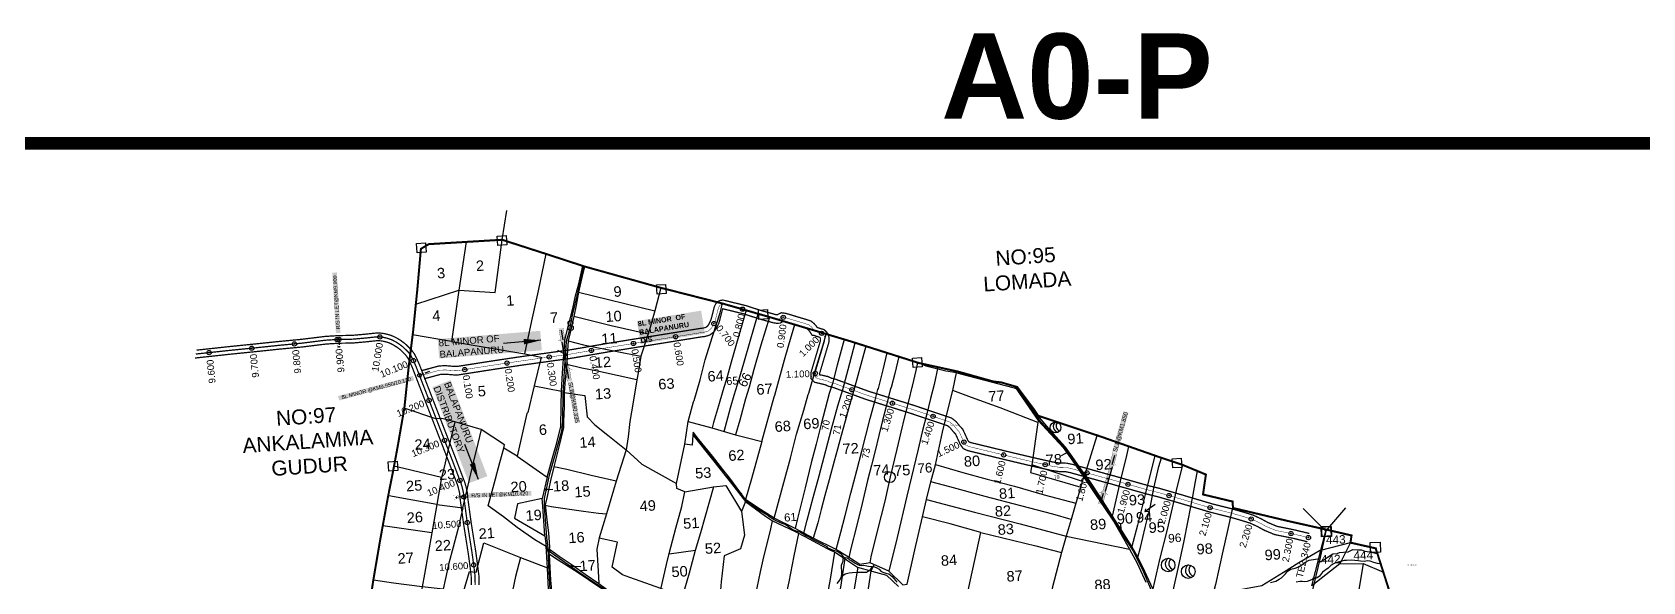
# Model space of a CAD drawing. Header units: inches. Extents: x 194782 to 246112, y 1600383 to 1614216.
# Drawn here: x 197102 to 200877, y 1612679 to 1613968 of the extents above; entities that cross this region are included whole.
import ezdxf
from ezdxf.enums import TextEntityAlignment as Align

# ---------------------------------------------------------------- set-up
doc = ezdxf.new("R2010")
doc.units = ezdxf.units.IN
doc.header["$LTSCALE"] = 15
doc.header["$MEASUREMENT"] = 0
doc.header["$PDMODE"] = 32
doc.header["$PDSIZE"] = 10
doc.linetypes.add('ACAD_ISO02W100', pattern=[15, 12, -3])
doc.linetypes.add('HIDDEN2', pattern=[0.1875, 0.125, -0.0625])
for name, color, linetype in [('BOUNDRY STONES', 240, 'Continuous'), ('CANAL1', 7, 'Continuous'), ('CS', 134, 'Continuous'), ('CSMark', 72, 'Continuous'), ('DIMENSION', 7, 'Continuous'), ('PAPER SIZE', 5, 'Continuous'), ('PLOTS', 7, 'Continuous'), ('PLOTS NO', 7, 'Continuous'), ('REMARK', 6, 'Continuous'), ('ROADS', 1, 'Continuous'), ('STREAMS', 4, 'Continuous'), ('STRUCTURE', 5, 'Continuous'), ('TEXT', 1, 'Continuous'), ('text2', 7, 'Continuous'), ('VILLAGE BOUNDAY', 5, 'Continuous'), ('VILLAGE BOUNDRY', 5, 'Continuous'), ('wells', 7, 'Continuous')]:
    doc.layers.add(name, color=color, linetype=linetype)
doc.styles.add('FONT2', font='Times New Roman')
doc.styles.get("Standard").update_dxf_attribs({"font": 'arial.ttf'})
doc.dimstyles.get("Standard").update_dxf_attribs({"dimtxt": 0.18, "dimasz": 0.18, "dimexe": 0.18, "dimexo": 0.0625, "dimgap": 0.09, "dimtad": 0, "dimtih": 1, "dimtoh": 1, "dimdec": 4, "dimzin": 0, "dimdsep": 46, "dimtxsty": 'Standard', "dimcen": 0.09, "dimadec": 0, "dimazin": 0, "dimtfac": 1, "dimtdec": 4, "dimtofl": 0, "dimtmove": 0, "dimatfit": 3, "dimfxl": 1, "dimtolj": 1, "dimtzin": 0, "dimarcsym": 0})

# ---------------------------------------------------------------- blocks, each defined once
blk = doc.blocks.new('OT')
at = {"layer": 'STRUCTURE', "color": 190}
for points, const_width in [([(769751.4, 1706595.8), (769729.4, 1706595.8)], 0.5), ([(769751.4, 1706579), (769729.4, 1706579)], 0.5), ([(769775.2, 1706601.8), (769775.2, 1706597.8), (769769.2, 1706593.8), (769761.8, 1706593.8), (769754.4, 1706593.8), (769748.4, 1706597.8), (769748.4, 1706601.8)], 0.5), ([(769748.4, 1706573), (769748.4, 1706577), (769754.4, 1706581), (769761.8, 1706581), (769761.8, 1706581), (769761.8, 1706581), (769769.2, 1706581), (769775.2, 1706577), (769775.2, 1706573)], 0.5), ([(769761.8, 1706593.8), (769761.8, 1706581)], 2.5)]:
    blk.add_lwpolyline(points, dxfattribs=dict(at, const_width=const_width))
at = {"layer": 'STRUCTURE', "color": 0}
blk.add_circle((769761.8, 1706587.4), 1.87, dxfattribs=at)
blk.add_leader([(769732.6, 1706587.4), (769753.8, 1706587.4)], dimstyle='Standard', override={"dimasz": 10, "dimgap": 0.09, "dimtad": 0}, dxfattribs=at)
blk = doc.blocks.new('SLB')
at = {"layer": 'STRUCTURE'}
h = blk.add_hatch(dxfattribs=at)
h.set_pattern_fill('DOTS', color=6, scale=20, angle=320.3722, style=0)
h.set_pattern_definition([(320.372247934, (-159.4327, -72.9564), (1.2786241598, 0.5641323054), [0, -1.25])])
h.paths.add_polyline_path([(769699.5, 1706871.1), (769699.5, 1706861.1), (769729.1, 1706861.1), (769732.1, 1706863.1), (769792.1, 1706863.1), (769795.1, 1706861.1), (769824.7, 1706861.1), (769824.7, 1706871.1), (769795.1, 1706871.1), (769792.1, 1706869.1), (769732.1, 1706869.1), (769729.1, 1706871.1)])
at = {"layer": 'STRUCTURE', "color": 6, "linetype": 'ACAD_ISO02W100', "ltscale": 0.5, "const_width": 0.5}
for points in [[(769699.5, 1706871.1), (769729.1, 1706871.1)], [(769699.5, 1706861.1), (769729.1, 1706861.1)], [(769795.1, 1706871.1), (769824.7, 1706871.1)], [(769795.1, 1706861.1), (769824.7, 1706861.1)]]:
    blk.add_lwpolyline(points, dxfattribs=at)
at = {"layer": 'STRUCTURE', "color": 6, "const_width": 0.628}
for points in [[(769726.1, 1706877.1), (769726.1, 1706873.1), (769732.1, 1706869.1), (769792.1, 1706869.1), (769798.1, 1706873.1), (769798.1, 1706877.1)], [(769726.1, 1706855.1), (769726.1, 1706859.1), (769732.1, 1706863.1), (769792.1, 1706863.1), (769798.1, 1706859.1), (769798.1, 1706855.1)]]:
    blk.add_lwpolyline(points, dxfattribs=at)
at = {"layer": 'STRUCTURE', "color": 6}
blk.add_lwpolyline([(769732.1, 1706863.1), (769792.1, 1706863.1)], dxfattribs=at)
blk.add_lwpolyline([(769732.1, 1706863.1), (769792.1, 1706863.1)], dxfattribs=at)
at = {"layer": 'STRUCTURE', "color": 0}
blk.add_circle((769762.1, 1706866.1), 1.24, dxfattribs=at)
for points in [[(769703.8, 1706866), (769726.7, 1706866)], [(769818.6, 1706865.8), (769795.7, 1706865.8)]]:
    blk.add_leader(points, dimstyle='Standard', override={"dimasz": 10, "dimgap": 0.09, "dimtad": 0}, dxfattribs=at)

msp = doc.modelspace()

# ---------------------------------------------------------------- linework, layer by layer
at = {"layer": 'BOUNDRY STONES'}
for points in [[(198203.2, 1613481.5), (198214.4, 1613550.1)], [(200133.7, 1612797.7), (200180.9, 1612852.5)]]:
    msp.add_lwpolyline(points, dxfattribs=at)
for points in [[(198002.9, 1613473.1), (198024, 1613474.5), (198025.5, 1613452.7), (198004.4, 1613451.2)], [(198191.7, 1613490.1), (198212.8, 1613491.6), (198214.3, 1613469.7), (198193.2, 1613468.3)], [(198565.1, 1613375.5), (198586.2, 1613376.9), (198587.7, 1613355.1), (198566.6, 1613353.6)], [(198803.8, 1613316.6), (198824.9, 1613318.1), (198826.4, 1613296.2), (198805.3, 1613294.8)], [(199165.3, 1613203.7), (199186.4, 1613205.1), (199187.8, 1613183.3), (199166.8, 1613181.8)], [(197936.2, 1612960.4), (197957.3, 1612961.8), (197958.8, 1612940), (197937.7, 1612938.5)], [(199773.9, 1612968), (199795, 1612969.5), (199796.5, 1612947.6), (199775.4, 1612946.2)], [(200123.5, 1612807.5), (200144.6, 1612808.9), (200146.1, 1612787.1), (200125, 1612785.7)]]:
    msp.add_lwpolyline(points, close=True, dxfattribs=at)
at = {"layer": 'BOUNDRY STONES', "color": 1}
msp.add_lwpolyline([(200133.7, 1612797.7), (200080.6, 1612851.4)], dxfattribs=at)
for points in [[(200123, 1612808.6), (200146.3, 1612809.3), (200147, 1612785.7), (200123.7, 1612785.1)], [(200237.7, 1612771.4), (200261, 1612772.1), (200261.7, 1612748.6), (200238.4, 1612747.9)]]:
    msp.add_lwpolyline(points, close=True, dxfattribs=at)
at = {"layer": 'BOUNDRY STONES'}
msp.add_circle((199112.2, 1612924.6), 12.8, dxfattribs=at)
at = {"layer": 'CANAL1', "color": 200, "const_width": 3}
for points in [[(198015, 1613174.7), (198055, 1613185.4), (198069.6, 1613186.2), (198090.8, 1613184.5), (198097.4, 1613184.3), (198188.3, 1613198.5), (198246.1, 1613207.1), (198347.9, 1613221.3), (198353, 1613221.8), (198359.3, 1613222.8), (198362.1, 1613223.2), (198450.6, 1613238.5), (198667.6, 1613273.5), (198674, 1613274.3), (198678.8, 1613275.4), (198680.8, 1613276.1), (198683.2, 1613277.8), (198685.8, 1613280.3), (198687.3, 1613282.7), (198692.3, 1613292.5), (198694.6, 1613300.5), (198697.4, 1613311.5), (198699.9, 1613321.7), (198701, 1613325.3), (198706, 1613335), (198713.8, 1613338.9), (198720.9, 1613340.1), (198728, 1613338.4), (198733.2, 1613337.1), (198774.5, 1613327.1), (198781.2, 1613324.9), (198809.6, 1613315.7), (198844.3, 1613306), (198847.1, 1613305.8), (198848.9, 1613305.8), (198850.5, 1613306.9), (198857.6, 1613310.3), (198867.9, 1613309), (198905.3, 1613297.7), (198914.1, 1613295.2), (198927.3, 1613290.7), (198934.4, 1613284.9), (198939.4, 1613279.4), (198941.7, 1613275.9), (198944.8, 1613274.7), (198945, 1613274.7), (198953.6, 1613271.9), (198954.3, 1613271.9), (198958.5, 1613270.3), (198966.5, 1613261.9), (198969.6, 1613252.5), (198969.2, 1613241.3), (198947.1, 1613167), (198947.2, 1613165.1), (198956.2, 1613163.1), (198965.1, 1613160.9), (198966.2, 1613160.9), (198975, 1613156.9), (198982.9, 1613155), (199062.9, 1613125.9), (199166.3, 1613093.7), (199194.6, 1613084.2), (199256.8, 1613063.3), (199267.6, 1613054.7), (199275.5, 1613044.8), (199282.9, 1613037), (199294.9, 1613010.7), (199297.1, 1613007.7), (199301, 1613005.9), (199402.8, 1612981.2), (199454.6, 1612969), (199494.1, 1612960.2), (199510.2, 1612957.8), (199526.2, 1612957.5), (199539.3, 1612954.8), (199620.2, 1612932.2), (199628.7, 1612930), (199718.9, 1612904.5), (199745.3, 1612898), (199802.9, 1612881.2), (199867.9, 1612861.9), (199914.3, 1612850.2), (199936.5, 1612843.9), (199963, 1612835.8), (199982.9, 1612826.6), (199997.7, 1612818.4), (200019.7, 1612809.2), (200059.8, 1612801.1), (200095.2, 1612792.6)], [(198020.2, 1613155.3), (198058.2, 1613165.5), (198069.4, 1613166.2), (198089.6, 1613164.6), (198098.6, 1613164.2), (198191.3, 1613178.7), (198249, 1613187.3), (198350.1, 1613201.4), (198355.5, 1613201.9), (198362.5, 1613203.1), (198365.3, 1613203.5), (198453.8, 1613218.8), (198670.4, 1613253.7), (198677.6, 1613254.5), (198684.2, 1613256.2), (198690.1, 1613258.1), (198696.2, 1613262.5), (198701.5, 1613267.7), (198704.6, 1613272.8), (198711, 1613285), (198713.9, 1613295.3), (198716.8, 1613306.7), (198719.2, 1613316.4), (198719.7, 1613317.8), (198720.6, 1613319.6), (198723.1, 1613319), (198728.4, 1613317.7), (198769.1, 1613307.8), (198775.1, 1613305.9), (198803.8, 1613296.5), (198840.6, 1613286.3), (198846.2, 1613285.7), (198855.2, 1613285.9), (198860.5, 1613289.5), (198860.9, 1613289.7), (198863.7, 1613289.3), (198899.7, 1613278.5), (198908.1, 1613276.1), (198917.5, 1613272.9), (198920.6, 1613270.4), (198923.6, 1613267.1), (198929.8, 1613257.5), (198933.9, 1613257.5), (198937.5, 1613256), (198939.7, 1613254.7), (198941.8, 1613254.7), (198947.4, 1613252.9), (198948.9, 1613251.3), (198949.5, 1613249.7), (198949.3, 1613244.6), (198927, 1613169.6), (198927.5, 1613155.9), (198935.5, 1613147.2), (198951.6, 1613143.6), (198960.9, 1613141.3), (198968.6, 1613137.8), (198977.2, 1613135.8), (199056.5, 1613106.9), (199160.1, 1613074.6), (199188.2, 1613065.2), (199247.1, 1613045.4), (199253.4, 1613040.5), (199260.4, 1613031.6), (199266.1, 1613025.6), (199277.5, 1613000.5), (199284.1, 1612991.6), (199294.5, 1612986.9), (199398.2, 1612961.8), (199450.1, 1612949.5), (199490.4, 1612940.5), (199508.5, 1612937.8), (199523.9, 1612937.5), (199534.5, 1612935.3), (199615.1, 1612912.9), (199623.6, 1612910.7), (199713.8, 1612885.2), (199740.1, 1612878.7), (199797.3, 1612862), (199862.6, 1612842.6), (199909.1, 1612830.9), (199930.8, 1612824.7), (199955.9, 1612817), (199973.8, 1612808.8), (199988.9, 1612800.4), (200013.8, 1612790), (200055.5, 1612781.6), (200090.6, 1612773.2)], [(197483.8, 1613204.1), (197488.1, 1613204.6), (197565.5, 1613213), (197629.5, 1613219.5), (197682.9, 1613225.1), (197733.8, 1613229.9), (197790.6, 1613236.9), (197820.9, 1613238.8), (197853.1, 1613239.3), (197884.4, 1613242.1), (197906.2, 1613244.4), (197913.5, 1613244.8), (197920, 1613244.3), (197926.6, 1613243.1), (197933.9, 1613241.2), (197941.1, 1613238.6), (197949, 1613234.4), (197956.7, 1613229.6), (197964.6, 1613223.7), (197970.3, 1613218.2), (197976.9, 1613211.6), (197982.2, 1613204.3), (197987.1, 1613195), (197993.3, 1613180.7), (198005.3, 1613149.4), (198026.7, 1613094.1), (198044.4, 1613048.2), (198077.3, 1612963), (198093.6, 1612919.9), (198098.5, 1612907.3), (198101.5, 1612896.6), (198103.8, 1612886.5), (198105.1, 1612872.3), (198112.8, 1612816.3), (198123.7, 1612747.4), (198128.1, 1612715.5), (198130.8, 1612692.7), (198131.2, 1612671.9)], [(197487.1, 1613222.6), (197563.6, 1613230.9), (197627.7, 1613237.4), (197681.1, 1613243), (197731.8, 1613247.8), (197788.9, 1613254.8), (197820.2, 1613256.7), (197852.2, 1613257.3), (197882.7, 1613260), (197904.8, 1613262.4), (197913.7, 1613262.9), (197922.3, 1613262.2), (197930.5, 1613260.7), (197939.3, 1613258.4), (197948.4, 1613255), (197958, 1613250.1), (197966.9, 1613244.4), (197976.2, 1613237.4), (197982.9, 1613231.1), (197990.6, 1613223.4), (197997.6, 1613213.8), (198003.3, 1613202.8), (198009.9, 1613187.6), (198022.1, 1613155.9), (198043.5, 1613100.5), (198061.2, 1613054.7), (198094.2, 1612969.4), (198110.4, 1612926.4), (198115.6, 1612913.1), (198119, 1612901), (198121.6, 1612889.3), (198123, 1612874.4), (198130.6, 1612818.9), (198141.5, 1612750.1), (198145.9, 1612717.8), (198148.8, 1612694), (198149.2, 1612671.7)]]:
    msp.add_lwpolyline(points, dxfattribs=at)
at = {"layer": 'CANAL1', "color": 1, "linetype": 'HIDDEN2', "ltscale": 4, "const_width": 1}
msp.add_lwpolyline([(198017.6, 1613165), (198056.6, 1613175.4), (198069.5, 1613176.2), (198090.2, 1613174.6), (198098, 1613174.3), (198189.8, 1613188.6), (198247.6, 1613197.2), (198349, 1613211.4), (198354.3, 1613211.8), (198360.9, 1613212.9), (198363.7, 1613213.4), (198452.2, 1613228.7), (198669, 1613263.6), (198675.8, 1613264.4), (198681.5, 1613265.8), (198685.5, 1613267.1), (198689.7, 1613270.2), (198693.6, 1613274), (198695.9, 1613277.7), (198701.7, 1613288.8), (198704.3, 1613297.9), (198707.1, 1613309.1), (198709.6, 1613319), (198710.4, 1613321.6), (198713.4, 1613327.5), (198716.9, 1613329.3), (198720.6, 1613329.9), (198725.5, 1613328.7), (198730.8, 1613327.4), (198771.8, 1613317.5), (198778.2, 1613315.4), (198806.7, 1613306.1), (198842.5, 1613296.2), (198846.6, 1613295.8), (198852, 1613295.8), (198855.5, 1613298.2), (198859.3, 1613300), (198865.8, 1613299.1), (198902.5, 1613288.1), (198911.1, 1613285.6), (198922.4, 1613281.8), (198927.5, 1613277.7), (198931.5, 1613273.2), (198935.3, 1613267.4), (198935.9, 1613267.4), (198942, 1613265), (198942.5, 1613264.7), (198943.4, 1613264.7), (198952, 1613262), (198952.3, 1613262), (198952.7, 1613261.8), (198957.7, 1613256.6), (198959.5, 1613251.1), (198959.2, 1613242.9), (198937.1, 1613168.3), (198937.4, 1613160), (198940.7, 1613156.3), (198953.9, 1613153.3), (198963.8, 1613150.9), (198964, 1613150.9), (198971.8, 1613147.4), (198980, 1613145.4), (199059.7, 1613116.4), (199163.2, 1613084.1), (199191.4, 1613074.7), (199251.9, 1613054.3), (199260.5, 1613047.6), (199268, 1613038.2), (199274.5, 1613031.3), (199286.2, 1613005.6), (199290.6, 1612999.6), (199297.7, 1612996.4), (199400.5, 1612971.5), (199452.4, 1612959.3), (199492.2, 1612950.3), (199509.3, 1612947.8), (199525.1, 1612947.5), (199536.9, 1612945), (199617.6, 1612922.5), (199626.2, 1612920.4), (199716.3, 1612894.8), (199742.7, 1612888.3), (199800.1, 1612871.6), (199865.2, 1612852.2), (199911.7, 1612840.5), (199933.7, 1612834.3), (199959.5, 1612826.4), (199978.4, 1612817.7), (199993.3, 1612809.4), (200016.7, 1612799.6), (200057.7, 1612791.4), (200092.9, 1612782.9)], dxfattribs=at)
at = {"layer": 'CANAL1', "color": 3, "linetype": 'HIDDEN2', "ltscale": 4, "true_color": 0x00ff00, "const_width": 3}
msp.add_lwpolyline([(197485.5, 1613213.4), (197487, 1613213.6), (197564.6, 1613222), (197628.6, 1613228.4), (197682, 1613234), (197732.8, 1613238.8), (197789.7, 1613245.9), (197820.6, 1613247.8), (197852.7, 1613248.3), (197883.5, 1613251), (197905.5, 1613253.4), (197913.6, 1613253.8), (197921.1, 1613253.3), (197928.5, 1613251.9), (197936.6, 1613249.8), (197944.7, 1613246.8), (197953.5, 1613242.3), (197961.8, 1613237), (197970.4, 1613230.6), (197976.6, 1613224.6), (197976.7, 1613224.5), (197983.8, 1613217.5), (197989.9, 1613209), (197995.2, 1613198.9), (198001.6, 1613184.1), (198009.5, 1613163.7), (198013.7, 1613152.7), (198027.5, 1613117.1), (198035.1, 1613097.3), (198052.8, 1613051.4), (198085.8, 1612966.2), (198102, 1612923.2), (198107.1, 1612910.2), (198110.2, 1612898.8), (198112.7, 1612887.9), (198114.1, 1612873.4), (198121.7, 1612817.6), (198132.6, 1612748.7), (198137, 1612716.7), (198139.8, 1612693.3), (198140.2, 1612671.8)], dxfattribs=at)
at = {"layer": 'CS'}
for p in [(198766.7, 1613318.7), (198699.7, 1613285), (198862.2, 1613299.6), (198511.2, 1613238.2), (198609.9, 1613254.1), (198952, 1613262), (198313.8, 1613206.5), (198412.5, 1613221.8), (198115.9, 1613177.1), (198214.8, 1613192.3), (198937.1, 1613168.1), (199023.2, 1613129.7), (199118.1, 1613098.2), (199213.2, 1613067.4), (199285.6, 1613007), (199378.7, 1612976.8), (199476, 1612954), (199573.8, 1612934.8), (199670.1, 1612907.9), (199766.5, 1612881.4), (199862.4, 1612853.1), (199958.8, 1612826.6), (200052.1, 1612792.5), (200092.9, 1612782.9)]:
    msp.add_point(p, dxfattribs=at)
at = {"layer": 'PLOTS', "color": 0}
for points in [[(198118.7, 1613476.4), (198101.7, 1613363.2), (198084.8, 1613243.2), (197993.6, 1613258.3)], [(198001.1, 1613330.2), (198101.7, 1613363.2), (198187.2, 1613357.5), (198203.2, 1613481.5)], [(198084.8, 1613243.2), (198256.6, 1613213.7), (198273.2, 1613291.4), (198288.3, 1613361.7), (198306.5, 1613448.2)], [(198309, 1612924.9), (198321.7, 1612969.7), (198331.2, 1613005.4), (198340.4, 1613040.1), (198341.1, 1613042.8), (198342, 1613092.4), (198342.6, 1613126), (198344.7, 1613169), (198347.2, 1613202.6), (198349.3, 1613230.5), (198350.5, 1613247), (198361.3, 1613289.4), (198369.2, 1613320.4), (198375.5, 1613349.7), (198382.8, 1613378.5), (198392.1, 1613420.2)], [(198396.2, 1613418.9), (198390.4, 1613392.8), (198382.6, 1613358.2), (198376.5, 1613328), (198371.1, 1613301.4), (198364.2, 1613270.2), (198358.4, 1613244.2), (198356, 1613210.6), (198354.6, 1613189), (198351.4, 1613153.6), (198348.7, 1613123.6), (198349, 1613089.9), (198347.1, 1613055.5), (198347.4, 1613041.5), (198341.1, 1613042.8)], [(198382.6, 1613358.2), (198561, 1613314.7)], [(198575.1, 1613368.9), (198561, 1613314.7), (198549.2, 1613273.3), (198545, 1613258.3), (198528.5, 1613208.3), (198522, 1613169.3), (198519.3, 1613153), (198510.5, 1613100.5), (198503, 1613055.2), (198498.8, 1613019.2), (198494.2, 1612988.9), (198470.8, 1612914.9), (198448, 1612838.4), (198431, 1612782.7), (198425.2, 1612755.7), (198428.1, 1612703.9), (198429.6, 1612675.6)], [(198348.7, 1613123.6), (198396.8, 1613116), (198402.3, 1613066.4), (198420.3, 1613047.5), (198450.8, 1613023.1), (198494.2, 1612988.9), (198530.5, 1612955.3), (198612.1, 1612910.1), (198626.2, 1612976.6), (198631.7, 1613002.1), (198639.4, 1613055.2), (198652.2, 1613101.3), (198653.1, 1613104.5), (198667.3, 1613153.2), (198679.2, 1613199.9), (198696.5, 1613254.6), (198714.2, 1613310.2), (198719.7, 1613332)], [(198775.4, 1613316), (198751, 1613232.6), (198739.8, 1613194.7), (198730.6, 1613160.2), (198720.7, 1613126.9), (198710.4, 1613092.1), (198699, 1613052.9), (198695.2, 1613040)], [(198545.3, 1613259.7), (198458.9, 1613279.7), (198371.1, 1613301.4)], [(198639.4, 1613055.2), (198694.8, 1613040.1), (198750.1, 1613024.1), (198778.1, 1613017.1), (198811.8, 1613008), (198840.8, 1613113), (198842.7, 1613117.3), (198865.3, 1613199.5), (198875.1, 1613235.3), (198889.2, 1613282.5)], [(198723.7, 1613031.7), (198738.4, 1613087.3), (198747.4, 1613117), (198758.8, 1613154.7), (198771.7, 1613197.3), (198782.8, 1613238.5), (198794.8, 1613279), (198803.2, 1613307.9)], [(198829.7, 1613300.2), (198810, 1613234.1), (198793.4, 1613177.4), (198782.2, 1613135.4), (198773.8, 1613108.2), (198760.4, 1613058.7), (198750.1, 1613024.1)], [(198358.4, 1613244.2), (198394.4, 1613234.9), (198472.7, 1613219.2), (198528.5, 1613208.3)], [(198840.6, 1612828.2), (198863.6, 1612912.4), (198879.2, 1612969.3), (198893.6, 1613025.6), (198910.1, 1613081.9), (198920.5, 1613118.6), (198922.3, 1613121.4), (198937.8, 1613176.1), (198955.4, 1613235), (198963, 1613260.4)], [(199004.7, 1613247.9), (198988.5, 1613187.6), (198977.7, 1613144.6), (198970.1, 1613120.6), (198951.3, 1613048.8), (198939.1, 1613002.1), (198927.6, 1612958.2), (198913.2, 1612899.5), (198895.5, 1612827.5), (198889.8, 1612804.3)], [(198910.7, 1612793.2), (198918.6, 1612823.7), (198932.4, 1612876.7), (198946.6, 1612927.5), (198962.3, 1612987.5), (198975.6, 1613038.3), (198989.7, 1613091.7), (199001.5, 1613130.4), (199014.1, 1613177), (199026.7, 1613225.1), (199030.6, 1613239.9)], [(198256.6, 1613213.7), (198295, 1613206), (198278.2, 1613138.8), (198263.2, 1613076.6), (198261.4, 1613074), (198238.5, 1612974.1), (198207.3, 1612992.6), (198209.2, 1613000.2), (198154.2, 1613036.8), (198092.5, 1613054.4), (198062.3, 1613061.9), (198048.3, 1613061.8), (197974.1, 1613086.2)], [(199055.9, 1613231.9), (199041.8, 1613180), (199027.9, 1613128.8), (199027, 1613125.4), (199017.3, 1613093.7), (199007.1, 1613056.3), (198997.9, 1613022.6), (198989.4, 1612990.3), (198981.8, 1612962.4), (198969.8, 1612918.7), (198960, 1612881.8), (198951.2, 1612848.5), (198942.9, 1612817.6), (198932.5, 1612781.5)], [(198986.1, 1612754.8), (198997.1, 1612795.5), (199007.5, 1612834.6), (199020.6, 1612887.1), (199034.8, 1612940.5), (199046.6, 1612986), (199056, 1613022.5), (199066.1, 1613062), (199077.2, 1613105), (199083.5, 1613130.2), (199085.5, 1613132.6), (199096.4, 1613176.3), (199105.8, 1613216)], [(199133.4, 1613207.3), (199123.8, 1613167.9), (199115.4, 1613135.2), (199113.5, 1613132.6), (199103, 1613090.7), (199095, 1613057.7), (199086.4, 1613022.1), (199077.3, 1612986.8), (199068.6, 1612952.8), (199059.8, 1612916.8), (199046.8, 1612863), (199033.8, 1612809.2), (199020.8, 1612757.4), (199015.6, 1612736.5)], [(198519.3, 1613153), (198427, 1613173), (198390, 1613180.2), (198354.6, 1613189)], [(199065.8, 1612723.9), (199068.2, 1612737.5), (199084.1, 1612801.1), (199100.9, 1612868.4), (199113.7, 1612925.5), (199129.3, 1612990.4), (199138.7, 1613030), (199147.3, 1613066.4), (199157, 1613105.9), (199164.3, 1613135.5), (199164.9, 1613137.9), (199173.6, 1613175.2), (199177.3, 1613193.3)], [(199224.2, 1613182.8), (199215.7, 1613142.2), (199207.1, 1613108.9), (199198, 1613070.2), (199188, 1613031.3), (199178.4, 1612990.4), (199151.9, 1612880.2), (199128.9, 1612783.4), (199110, 1612703.9)], [(199142.3, 1612672.4), (199152.4, 1612673.7), (199170.7, 1612754.1), (199188.2, 1612831.8), (199197.9, 1612872.5), (199208.3, 1612914), (199218.6, 1612953.8), (199235.1, 1613029.9), (199249.5, 1613088), (199259.4, 1613128.1), (199269.2, 1613172.9)], [(198278.2, 1613139), (198342.6, 1613126)], [(199459.6, 1613057.3), (199459.1, 1613052.9), (199370.8, 1613086.9), (199303.5, 1613111.5), (199259.4, 1613128.1)], [(199404.1, 1613137.9), (199415.5, 1613121.2), (199459.6, 1613057.3), (199478.9, 1613036.4), (199518.5, 1612994.6), (199541, 1612962.2), (199567, 1612925), (199612.3, 1612857.3), (199637.8, 1612819.3), (199659.3, 1612781), (199673.6, 1612755.9), (199691.7, 1612722.7), (199712.2, 1612678)], [(198092.8, 1613054.3), (198076.3, 1612986.7), (198068, 1612951.6), (198061.1, 1612924), (197972.8, 1612944.8), (197949.9, 1612950.4)], [(199459.1, 1613052.9), (199444.7, 1612953.2), (199441.8, 1612935.4), (199559.7, 1612901.4), (199563.6, 1612914.8), (199566.7, 1612925.4)], [(199728.3, 1612662.4), (199709.7, 1612703.4), (199693.5, 1612737.3), (199679, 1612761.7), (199652.3, 1612804), (199632.2, 1612835.8), (199610.1, 1612869.8), (199586.6, 1612906), (199570.9, 1612930.2), (199564.5, 1612937.4), (199539, 1612973), (199523.3, 1612995), (199494.1, 1613028.1), (199474.9, 1613049.9), (199459.8, 1613068.6)], [(198050.3, 1612860.6), (198111.1, 1612852.6), (198136.4, 1612958.9), (198147, 1613003.6), (198154.8, 1613036.4)], [(198347.4, 1613041.5), (198336.9, 1612998.9), (198329.2, 1612967.5), (198324.6, 1612948.7), (198316.6, 1612916.6), (198308.5, 1612879.2), (198304.3, 1612859.6), (198308.3, 1612824.4), (198311.9, 1612793.8), (198314.7, 1612760.4), (198313.8, 1612754.2), (198312.8, 1612747.2), (198313.5, 1612742.8), (198315.2, 1612712.9), (198316.9, 1612683.2), (198319.6, 1612649.9)], [(198811.8, 1613008), (198787.6, 1612920.7), (198774, 1612872), (198736.8, 1612922.6), (198720.8, 1612942.3), (198696.6, 1612973.7), (198664.6, 1613013.3), (198650.9, 1613030.2), (198650.6, 1613022.8), (198648.5, 1612999.7), (198631.7, 1613002.1)], [(198650.6, 1613023.8), (198699.3, 1612961.8), (198740.5, 1612909.7), (198773.7, 1612867.3), (198820.9, 1612833.1), (198836.8, 1612822.6), (198861.9, 1612810.6), (198891.8, 1612796.2), (198913.1, 1612785.2), (198941.3, 1612770.1), (198965.1, 1612757.3), (198986.5, 1612747.1), (199013.1, 1612729.5), (199036, 1612713.4), (199070, 1612704.1), (199104.2, 1612694.6), (199132, 1612668.3)], [(199569.4, 1612932), (199598.2, 1613022.7)], [(198064.8, 1612661.6), (198112.8, 1612655.6), (198127.2, 1612703.7), (198142.2, 1612702.1), (198160.4, 1612770.9), (198246, 1612736.1), (198309.6, 1612712), (198306.9, 1612761.7), (198279.9, 1612777.3), (198238.2, 1612806.3), (198206.4, 1612831.3), (198170.7, 1612857.4), (198184.6, 1612908.7), (198198.2, 1612958.8), (198207.3, 1612992.6)], [(199634.1, 1612832.9), (199652.3, 1612915.4), (199667, 1612975.1), (199672.2, 1612996.8)], [(199732.9, 1612975.4), (199710.3, 1612884.2), (199692.4, 1612811.8), (199679, 1612761.7)], [(198238.5, 1612974.1), (198290.7, 1612937.2), (198309, 1612924.9), (198296.8, 1612874.9), (198239.3, 1612862.1), (198232.3, 1612828.7), (198303.5, 1612787.3), (198306.9, 1612761.7)], [(198470.8, 1612914.9), (198411.9, 1612928.2), (198355.3, 1612942.8), (198324.6, 1612948.7)], [(199218.8, 1612954.6), (199283.1, 1612935.4), (199340.2, 1612920.3), (199404.5, 1612903.3), (199473.9, 1612883.4), (199548.1, 1612863.3)], [(199563.6, 1612914.8), (199444.7, 1612953.2)], [(199693.5, 1612737.3), (199699.7, 1612760), (199710.7, 1612806.7), (199722.6, 1612856.8), (199730.8, 1612898.7), (199742.7, 1612949.5), (199748.4, 1612970.2)], [(199797.6, 1612953.7), (199783.3, 1612893.1), (199761.6, 1612801.7), (199743.7, 1612731.4), (199728.3, 1612662.4)], [(199759.7, 1612589.4), (199768.1, 1612620.3), (199777.3, 1612665), (199788.9, 1612717.4), (199800.9, 1612771.7), (199811.5, 1612822.8), (199822, 1612879.1), (199828.4, 1612914.2), (199833, 1612939)], [(198061.1, 1612924), (198050.3, 1612860.6), (197937.5, 1612880.5), (197936.3, 1612880.7)], [(198528.2, 1612608.6), (198574.9, 1612660.1), (198576.1, 1612664.8), (198588.7, 1612719.5), (198594.8, 1612745.9), (198610.7, 1612805.4), (198624.2, 1612855.6), (198631.3, 1612890.4), (198612.7, 1612897.7), (198612.1, 1612910.1)], [(198698.5, 1612901.6), (198668.3, 1612794.3), (198656.1, 1612753), (198641.3, 1612699.6), (198625.1, 1612643.5)], [(198631.3, 1612890.4), (198698.5, 1612901.6), (198727.7, 1612905), (198764.6, 1612844.5)], [(199536.9, 1612825.1), (199494, 1612837.7), (199418.8, 1612857.7), (199335.4, 1612879.4), (199252.3, 1612901.7), (199208.3, 1612914)], [(199559.7, 1612901.4), (199548.1, 1612863.3), (199536.9, 1612825.1), (199525.4, 1612786.1), (199514.3, 1612747.9), (199493.4, 1612667.3), (199482.7, 1612619.1), (199477.7, 1612597.6), (199414.7, 1612606), (199344.1, 1612615.2)], [(198303.5, 1612787.3), (198298.8, 1612857), (198296.8, 1612874.9)], [(198773.7, 1612867.3), (198764.6, 1612844.5), (198771.4, 1612788.5), (198762.1, 1612756.5), (198723.8, 1612740.3), (198716.9, 1612679.4), (198715.2, 1612660.6), (198708.4, 1612599.9), (198703.1, 1612557.1), (198697.8, 1612517.6)], [(199142.3, 1612672.4), (199110, 1612703.9), (199065.8, 1612723.9), (199041.8, 1612719.8), (199011.1, 1612739.4), (198984.8, 1612755.6), (198933.9, 1612780.8), (198889.8, 1612804.3), (198840.6, 1612828.2), (198800.6, 1612854.5), (198774, 1612872)], [(199197.9, 1612872.5), (199310.7, 1612842.4), (199417.2, 1612815.3), (199525.4, 1612786.1), (199673.6, 1612755.9)], [(198111.1, 1612852.6), (198099.3, 1612802.1), (198088.7, 1612760.8), (198078.8, 1612722.7), (198070.5, 1612686.6), (198064.8, 1612661.6), (198015.7, 1612667.2), (197949.1, 1612676.1), (197901.5, 1612683.3)], [(198050.3, 1612860.6), (198038.2, 1612794.1), (197923.6, 1612810.8)], [(198304.4, 1612858.6), (198318.2, 1612855.8), (198394.1, 1612845.2), (198428.9, 1612840.4), (198448, 1612838.4)], [(199291.8, 1612641.1), (199325.1, 1612795.2), (199253.5, 1612815.1), (199188.2, 1612831.8)], [(199916.2, 1612852.4), (199913.5, 1612845.5), (199903.4, 1612799.9), (199892.6, 1612750.8), (199875.4, 1612673.1), (199869.3, 1612649.1), (199768.2, 1612621)], [(198038.2, 1612794.1), (198021.4, 1612697), (198015.7, 1612667.2), (198003.7, 1612610.9), (197996.7, 1612577.9), (197989.1, 1612542), (197981.1, 1612503.7), (197972.4, 1612462.2), (197963.2, 1612418.2), (197952.9, 1612378.3)], [(198756.7, 1612464.5), (198766.7, 1612511.4), (198775, 1612550.1), (198783.3, 1612588.6), (198792.7, 1612627.7), (198800.9, 1612665.4), (198808.5, 1612702.5), (198816.5, 1612737.9), (198824.3, 1612768.6), (198832.7, 1612803.6), (198836.8, 1612822.6)], [(198825.9, 1612422.7), (198841.6, 1612504.3), (198851.6, 1612556.7), (198860.3, 1612605.1), (198869.2, 1612647.2), (198876.2, 1612679), (198887.9, 1612740.4), (198898.3, 1612792.9)], [(199325.1, 1612795.2), (199454.4, 1612763.6), (199514.3, 1612748.1)], [(198446.1, 1612306.3), (198459, 1612364.1), (198477.9, 1612444.3), (198493, 1612506.8), (198503.7, 1612550.4), (198517.4, 1612607.8), (198471.6, 1612638.2), (198449.9, 1612654), (198430.1, 1612667.8), (198379, 1612701.7), (198328.2, 1612734.1), (198313.3, 1612744.1), (198306.9, 1612761.7)], [(198314, 1612755.8), (198337.3, 1612739.5), (198367.7, 1612718.7), (198398.1, 1612697.1), (198429.6, 1612675.6), (198444.9, 1612664), (198469.9, 1612647.2), (198496.7, 1612630.3), (198528.2, 1612608.6), (198584.3, 1612593.6), (198591.7, 1612616.2), (198665.5, 1612605.7), (198679.9, 1612621.5), (198625.1, 1612643.5), (198575.4, 1612663.4), (198503, 1612689.4), (198485.7, 1612695.7), (198461.6, 1612713.4), (198470.1, 1612754), (198473.8, 1612772.1), (198430.7, 1612781.3)], [(198594.5, 1612744.5), (198656.4, 1612753.8)], [(198982.5, 1612749), (198971.9, 1612685.3), (198964.1, 1612642.9), (198955.6, 1612597.1), (198947.5, 1612552.9), (198941.5, 1612512.8), (198934.2, 1612464.3), (198931.6, 1612443.8), (198922.5, 1612391.6), (198917.7, 1612363.9), (198917, 1612349.7)], [(199759.7, 1612589.4), (199807.8, 1612598), (199869.3, 1612649.1), (199984, 1612670.7), (200034.9, 1612701.5), (200070.8, 1612724.6), (200100.4, 1612741.7), (200124.6, 1612755.8)], [(200122.1, 1612753.5), (200191.4, 1612771.1), (200166.5, 1612721), (200101.1, 1612669.4)], [(198246, 1612736.1), (198234.8, 1612691.9), (198227.4, 1612658.3), (198220.6, 1612627.4), (198210.7, 1612589.9), (198203, 1612556.5), (198193.3, 1612515.1), (198186.5, 1612488.3), (198177, 1612451), (198169.5, 1612415.8), (198162.6, 1612383.8), (198159.3, 1612368.5)], [(198255.4, 1612366.8), (198263.6, 1612407.2), (198270.8, 1612443.1), (198280.8, 1612488), (198290.1, 1612529.5), (198300, 1612574.1), (198308.9, 1612614.2), (198313.7, 1612635.5), (198311.3, 1612676.8), (198309.6, 1612712)], [(198947.9, 1612348.1), (198957.5, 1612413.6), (198967.2, 1612473), (198974.4, 1612521.9), (198981.3, 1612568.2), (198988.9, 1612616.4), (198997.2, 1612666.6), (199006.9, 1612733.6)], [(199037, 1612713.2), (199030.9, 1612676.9), (199024.2, 1612637.2), (199020.4, 1612610.1), (199015.2, 1612573.8), (199007.8, 1612530), (199001.8, 1612495.1), (198996.4, 1612457.5), (198990.1, 1612413.1), (198984.2, 1612372.1), (198981.2, 1612346.3)], [(199016.5, 1612343.9), (199026.9, 1612425.1), (199032.3, 1612466.9), (199038.7, 1612507.4), (199044.9, 1612554.4), (199050.8, 1612598.2), (199059.4, 1612648.1), (199068.2, 1612704.6), (199075.1, 1612719.7)], [(200166.5, 1612721), (200221.2, 1612722.1), (200268.6, 1612701.5)], [(200221.2, 1612722.1), (200197.2, 1612575.7), (200315.5, 1612552.3)]]:
    msp.add_lwpolyline(points, dxfattribs=at)
at = {"layer": 'PLOTS'}
msp.add_lwpolyline([(200133.1, 1612797.9), (200133.7, 1612797.7), (200118.9, 1612729.4), (200102.6, 1612660.2)], dxfattribs=at)
at = {"layer": 'PLOTS NO', "color": 0}
for points in [[(198355.1, 1613211.2), (198333.9, 1613222)], [(198349.4, 1613209.2), (198355.1, 1613211.2), (198350.8, 1613216.9)], [(199530.7, 1612983.7), (199513.7, 1612974.6)], [(199526.9, 1612984.7), (199530.7, 1612983.7), (199530.3, 1612980.2)], [(198309.2, 1612893), (198304.1, 1612895.7), (198308.7, 1612899.5)], [(198304.1, 1612895.7), (198322, 1612896.5)], [(199709.7, 1612844.2), (199733.7, 1612861.3)], [(199711.1, 1612850.3), (199709.7, 1612844.2), (199717, 1612845.2)], [(199651.6, 1612796.7), (199654.5, 1612791.6), (199656.2, 1612796.2)], [(199654.5, 1612791.6), (199653.7, 1612814.3)], [(198367.4, 1612711.2), (198361.2, 1612715.8), (198366.8, 1612718.2)], [(198361.2, 1612715.8), (198387.7, 1612714.9)]]:
    msp.add_lwpolyline(points, dxfattribs=at)
at = {"layer": 'ROADS'}
for points in [[(198394.2, 1613419.5), (198380.4, 1613359), (198367.3, 1613304.5), (198360.2, 1613267.5), (198353.7, 1613242.5), (198348.8, 1613172.9), (198345.4, 1613123.3), (198344.9, 1613054.3), (198342.2, 1613032.3), (198327.3, 1612978.8), (198313.6, 1612929.3), (198301.6, 1612874.4), (198301.5, 1612855.3), (198307.7, 1612783.9), (198310.5, 1612758), (198311.8, 1612717.7), (198315.1, 1612660.3), (198316, 1612632.4), (198302.2, 1612573.3), (198293.2, 1612526.5), (198269.5, 1612422.9), (198257.4, 1612366)], [(199177.3, 1613193.3), (199196.4, 1613185.5), (199243, 1613173.8), (199263.4, 1613170.6), (199280.7, 1613166.1), (199400.4, 1613134.8), (199411.2, 1613131.8), (199461.3, 1613059.9), (199489.4, 1613028.3), (199521.7, 1612994.5), (199568.9, 1612926.9), (199615.8, 1612857), (199658.3, 1612788.7), (199681.1, 1612752.8), (199706.1, 1612703), (199732.1, 1612641), (199759.2, 1612583.3)], [(198310.6, 1612756.5), (198316, 1612749.4), (198386.7, 1612699.7), (198449.1, 1612657.8), (198519.9, 1612610.3), (198609.5, 1612575.3), (198637.1, 1612565.3), (198695.2, 1612516.5), (198751.2, 1612465.8), (198787, 1612441.1), (198866.8, 1612391.6), (198906, 1612369.7), (198912, 1612363.5), (198913, 1612349.9)]]:
    msp.add_lwpolyline(points, dxfattribs=at)
at = {"layer": 'STREAMS', "color": 4}
for points in [[(199003.9, 1612737.3), (199002, 1612740.4), (198999.1, 1612743.5), (198993.6, 1612747), (198988.3, 1612750.5), (198983.3, 1612751.5), (198976.4, 1612753.9), (198971.7, 1612756.5), (198967.3, 1612758.5), (198964.7, 1612761.5), (198950.5, 1612768.8), (198940.9, 1612773.7), (198930.3, 1612779), (198923.2, 1612783.7), (198914.3, 1612788), (198908.1, 1612791.7), (198901.2, 1612795.9), (198892.7, 1612797.8), (198883.4, 1612802), (198874.2, 1612808.5), (198866.8, 1612813.7), (198857.4, 1612816.5), (198840.8, 1612824.2), (198830.4, 1612830.9), (198823.6, 1612836.2), (198815.5, 1612840.9), (198807.8, 1612845.9), (198801.1, 1612850.2), (198793.4, 1612855.9), (198786, 1612861.9), (198775.8, 1612868.4), (198770, 1612876.3), (198764.3, 1612885.2), (198759.1, 1612889.6), (198752.8, 1612897.5), (198748.9, 1612903.1), (198742.8, 1612909.6), (198737.6, 1612915.2), (198732.5, 1612923.1), (198725.6, 1612930.9), (198720.8, 1612937.4), (198719.3, 1612939.7), (198713.9, 1612948.2), (198709.4, 1612953.8), (198704.5, 1612959.8), (198700.2, 1612965.7), (198692.2, 1612974.5), (198687.1, 1612981.2), (198682.4, 1612988.1), (198674.7, 1612997), (198668.4, 1613006), (198663.5, 1613011.7), (198650.8, 1613026.5)], [(200115.3, 1612727.1), (200122.8, 1612727), (200137.2, 1612736.2), (200150, 1612744.5), (200160.1, 1612745.8), (200165.6, 1612748.3), (200175.2, 1612749), (200186.4, 1612749.9), (200197.2, 1612755), (200207.5, 1612754.5), (200217, 1612754), (200225.2, 1612751.4), (200236.3, 1612749.2), (200243.9, 1612747.7), (200250.4, 1612746.4), (200254.5, 1612745.6)], [(198988.3, 1612675), (198994.6, 1612683), (198998.4, 1612691.9), (199007.6, 1612697.7), (199016.6, 1612700.4), (199024.5, 1612700.9), (199037.5, 1612701.5), (199043.7, 1612701.8), (199050.2, 1612701.6), (199054.4, 1612701.6), (199056.9, 1612701.6), (199066.6, 1612707.7), (199070.2, 1612715.4)], [(198998.4, 1612691.9), (198999.5, 1612697.1), (198999.2, 1612704.4), (198998.8, 1612711.8), (198998.4, 1612718.4), (199001, 1612724.3), (199002.6, 1612727.9), (199002.5, 1612733.6), (199003.9, 1612737.3), (199006.3, 1612736.4), (199010.9, 1612735.1), (199014.4, 1612734.2), (199017.7, 1612731.1), (199021.6, 1612729.2), (199025.7, 1612725.9), (199031, 1612722.7), (199035.9, 1612719.8), (199040.1, 1612718.2), (199045.4, 1612717.8), (199050.7, 1612718.3), (199058, 1612716.7), (199062.1, 1612715.8), (199070.2, 1612715.4), (199076.1, 1612714.4), (199081.3, 1612711.8), (199086.9, 1612708.8), (199091.2, 1612704.1), (199095.3, 1612701.8), (199099.9, 1612700.5), (199102.4, 1612699.7), (199109.9, 1612697.6), (199117.4, 1612691.9), (199120.2, 1612687.7), (199125.8, 1612681.4), (199128.9, 1612678.1)], [(200004.4, 1612677.3), (200016.4, 1612680.5), (200024.3, 1612685.2), (200030, 1612688.5), (200039.2, 1612698), (200043.8, 1612703.8), (200051.7, 1612708.5), (200062.2, 1612711.2), (200072, 1612715.5), (200084.3, 1612724.8), (200095, 1612730.1), (200119.8, 1612733.6)], [(200262.3, 1612721.3), (200255.2, 1612722), (200246.5, 1612724.9), (200237.6, 1612727.8), (200230.4, 1612728.1), (200224.2, 1612727.1), (200214.9, 1612728), (200209.3, 1612728.6), (200201.7, 1612729.5), (200193.7, 1612730.1), (200182.4, 1612729.3), (200176.6, 1612728.9), (200173.8, 1612728.7), (200155, 1612723.1), (200146.2, 1612718.1), (200138.9, 1612711.3), (200126.2, 1612701.9), (200119, 1612692.3), (200113.7, 1612688.5), (200105.3, 1612686.2)], [(200109.2, 1612688.3), (200104.1, 1612687.8), (200102, 1612684.9), (200096.1, 1612681.9), (200090.4, 1612680), (200084.9, 1612679.4), (200078.3, 1612680.1), (200072.7, 1612679.7), (200064.2, 1612678.6)]]:
    msp.add_lwpolyline(points, dxfattribs=at)
at = {"layer": 'text2', "color": 5, "const_width": 30}
msp.add_lwpolyline([(194853.2, 1613707.6), (204080.9, 1613707.6), (204080.9, 1603407.5), (194853.2, 1603407.5)], close=True, dxfattribs=at)
at = {"layer": 'text2', "color": 2}
msp.add_lwpolyline([(198018, 1613167), (198009.5, 1613163.7)], dxfattribs=at)
msp.add_circle((198009.5, 1613163.7), 4.24, dxfattribs=at)
for p in [(197716.7, 1613237.3), (197816.7, 1613247.5), (197916.9, 1613253.6), (197516.7, 1613216.8), (197616.7, 1613227.2), (197995.5, 1613198.2), (198032.2, 1613104.7), (198068.5, 1613010.9), (198104.4, 1612917), (198121.6, 1612818.3), (198136.7, 1612718.9)]:
    msp.add_point(p, dxfattribs=at)
at = {"layer": 'text2', "color": 2, "linetype": 'Continuous'}
for p in [(197821, 1613247.8, 1), (198113.6, 1612878.5, 1)]:
    msp.add_point(p, dxfattribs=at)
at = {"layer": 'VILLAGE BOUNDAY', "linetype": 'ACAD_ISO02W100', "ltscale": 0.2}
msp.add_lwpolyline([(197880.1, 1612540.3, 4.72, 4.72, 0), (197901.6, 1612684.2, 4.72, 4.72, 0), (197917.2, 1612775.5, 4.72, 4.72, 0), (197936.1, 1612879.7, 4.72, 4.72, 0), (197947.7, 1612938.4, 4.72, 4.72, 0), (197958, 1612993.6, 4.72, 4.72, 0), (197974.3, 1613087.6, 4.72, 4.72, 0), (197984.5, 1613184.9, 4.72, 4.72, 0), (197994.7, 1613266.8, 4.72, 4.72, 0), (198004.7, 1613366, 4.72, 4.72, 0), (198013, 1613460.2, 4.72, 4.72, 0), (198031.5, 1613471.2, 4.72, 4.72, 0), (198203.2, 1613481.5, 4.72, 4.72, 0), (198306.5, 1613448.2, 4.72, 4.72, 0), (198396.2, 1613418.9, 4.72, 4.72, 0), (198574.2, 1613369.1, 4.72, 4.72, 0), (198720.2, 1613331.9, 4.72, 4.72, 0), (198836.1, 1613298.4, 4.72, 4.72, 0), (199020.3, 1613243.2, 4.72, 4.72, 0), (199180.1, 1613192.4, 4.72, 4.72, 0), (199271.2, 1613172.5, 4.72, 4.72, 0), (199353.8, 1613149.2, 4.72, 4.72, 0), (199373, 1613146.9, 4.72, 4.72, 0), (199410.3, 1613136.2, 4.72, 4.72, 0), (199450.2, 1613083, 4.72, 4.72, 0), (199459.8, 1613068.6, 4.72, 4.72, 0), (199601.4, 1613021.6, 4.72, 4.72, 0), (199737.6, 1612973.8, 4.72, 4.72, 0), (199796.9, 1612954, 4.72, 4.72, 0), (199852.7, 1612930.8, 4.72, 4.72, 0), (199845.9, 1612884.1, 4.72, 4.72, 0), (199915.2, 1612867.5, 4.72, 4.72, 0), (199916.2, 1612852.4, 4.72, 4.72, 0), (200043.8, 1612822.1, 4.72, 4.72, 0), (200135.7, 1612801.5, 4.72, 4.72, 0), (200194.1, 1612787.9, 4.72, 4.72, 0), (200191.4, 1612771.1, 4.72, 4.72, 0), (200250.7, 1612757.7, 4.72, 4.72, 0), (200269.4, 1612699.1, 4.72, 4.72, 0), (200301.1, 1612599.5, 4.72, 4.72, 0)], format="xyseb", dxfattribs=at)
at = {"layer": 'VILLAGE BOUNDRY', "color": 6}
msp.add_lwpolyline([(200101.1, 1612669.4), (200118.6, 1612740.2), (200122.1, 1612753.5), (200133.7, 1612797.7)], dxfattribs=at)
at = {"layer": 'wells'}
for centre, radius in [((199500.3, 1613041.2), 12.7), ((199764.3, 1612718.5), 15.9), ((199811.3, 1612703.2), 15.9)]:
    msp.add_circle(centre, radius, dxfattribs=at)
for centre, radius, start, end in [((199507.7, 1613043.3), 12.8, 122.4278, 267.7461), ((199514.3, 1613044.4), 12.7, 136.3664, 248.6058), ((199773.5, 1612721.1), 16, 122.4278, 267.7461), ((199781.7, 1612722.5), 15.9, 136.3664, 248.6058), ((199820.6, 1612705.8), 16, 122.4278, 267.7461), ((199828.8, 1612707.2), 15.9, 136.3664, 248.6058)]:
    msp.add_arc(centre, radius, start, end, dxfattribs=at)

# ---------------------------------------------------------------- block references
at = {"layer": 'STRUCTURE', "color": 0, "xscale": 0.5599999999999999, "yscale": 0.5599999999999999, "zscale": 0.5599999999999999}
for p, rotation in [((-762997.1, 2032739.6), 270.6910294928581), ((244095.2, 2660562), 201.7589622087385), ((545927.3, 2601903.6, 1), 184.901643567049)]:
    msp.add_blockref('OT', p, dxfattribs=dict(at, rotation=rotation))
at = {"layer": 'STRUCTURE', "color": 0}
for p, rotation in [((-1607851.8, 2106726.9, 100), 278.9923061674828), ((1630930.3, 405741.2), 74.12977565185544)]:
    msp.add_blockref('SLB', p, dxfattribs=dict(at, rotation=rotation))

# ---------------------------------------------------------------- texts
at = {"layer": 'CSMark', "color": 1}
for s, rotation, p in [('0.700', 307.5541, (198710, 1613278.6)), ('10.000', 80.5685, (197905.4, 1613172.5)), ('0.600', 279.1387, (198612.7, 1613241.2)), ('9.700', 95.6258, (197625.6, 1613158.1)), ('9.800', 95.6258, (197724.6, 1613167.8)), ('9.900', 95.6258, (197826, 1613170.2)), ('0.400', 279.8119, (198415.5, 1613209)), ('0.500', 279.1387, (198514, 1613225.3)), ('9.600', 95.6258, (197524, 1613144.6)), ('10.100', 22.3385, (197918.1, 1613164.9)), ('0.100', 278.9058, (198118.6, 1613164.2)), ('0.200', 278.4421, (198217.3, 1613179.5)), ('0.300', 277.9495, (198316.1, 1613193.6)), ('10.200', 22.3385, (197956.8, 1613072.8)), ('10.300', 22.3385, (197991.8, 1612978.9)), ('10.400', 22.3385, (198028.3, 1612886.5)), ('10.500', 4.0924, (198039.8, 1612810.9)), ('10.600', 4.0924, (198056, 1612712.7))]:
    msp.add_text(s, height=16, rotation=rotation, dxfattribs=at).set_placement(p, align=Align.MIDDLE_LEFT)
for s, rotation, p in [('0.800', 76.4057, (198764.8, 1613307.7)), ('0.900', 82.8029, (198862, 1613283.3)), ('1.000', 45.1379, (198942.5, 1613250.8)), ('1.100', 1.7836, (198924.3, 1613167.4)), ('1.200', 69.9681, (199019.3, 1613117)), ('1.300', 72.6934, (199115, 1613085.2)), ('1.400', 71.3892, (199209.7, 1613054.6)), ('1.500', 24.4986, (199274, 1613001.9)), ('1.600', 76.3589, (199376, 1612963.1)), ('1.700', 77.3718, (199473.7, 1612940.2)), ('1.800', 74.419, (199570, 1612922.5)), ('1.900', 74.187, (199667.5, 1612894.4)), ('2.000', 73.7239, (199763.4, 1612869.1)), ('2.100', 73.46, (199859.6, 1612841.3)), ('2.200', 72.9317, (199954.6, 1612813.6)), ('2.300', 78.6308, (200049.8, 1612780.7)), ('TE2.340', 76.468, (200091.1, 1612771.2))]:
    msp.add_text(s, height=16, rotation=rotation, dxfattribs=at).set_placement(p, align=Align.MIDDLE_RIGHT)
at = {"layer": 'DIMENSION', "color": 1, "char_height": 34.98, "width": 429.03, "attachment_point": 2, "rotation": 3.8794}
for s, insert in [('NO:95\\PLOMADA', (199428.8, 1613459.9)), ('NO:97\\PANKALAMMA\\PGUDUR ', (197742.8, 1613084.6))]:
    msp.add_mtext(s, dxfattribs=dict(at, insert=insert))
at = {"layer": 'PLOTS NO', "color": 0}
for s, height, rotation, p in [('2', 24.5, 3.8794, (198142.8, 1613407.8)), ('3', 24.5, 3.8794, (198051.6, 1613390.5)), ('9', 24.5, 3.8794, (198465.2, 1613347.3)), ('4', 24.5, 3.8794, (198040.5, 1613290.5)), ('1', 24.5, 3.8794, (198213.6, 1613326.3)), ('10', 24.54, 3.8794, (198446.3, 1613288.4)), ('7', 24.5, 3.8794, (198316.2, 1613286.1)), ('8', 24.5, 3.8794, (198355.1, 1613267.4)), ('11', 24.54, 3.8794, (198436.5, 1613236.4)), ('12', 24.54, 3.8794, (198421.3, 1613180.9)), ('64', 24.54, 3.8794, (198685.4, 1613148.5)), ('66', 21.14, 63.742, (198774.4, 1613133.5)), ('5', 24.5, 3.8794, (198146.9, 1613113.6)), ('13', 24.54, 3.8794, (198421.6, 1613106.8)), ('63', 24.54, 3.8794, (198570.1, 1613130)), ('65', 18.27, 3.8794, (198729.2, 1613140.6)), ('67', 24.54, 3.8794, (198800.1, 1613117.7)), ('77', 24.54, 3.8794, (199343.5, 1613101.6)), ('68', 24.54, 3.8794, (198842.8, 1613030.5)), ('69', 24.54, 3.8794, (198909.8, 1613036.8)), ('70', 15.99, 81.4811, (198967.8, 1613033)), ('24', 24.54, 3.8794, (197998.8, 1612988.3)), ('6', 24.5, 3.8794, (198290.2, 1613023.2)), ('14', 24.54, 3.8794, (198385.2, 1612993.2)), ('71', 15.99, 81.4811, (198994.4, 1613022.6)), ('91', 24.54, 3.8794, (199528.8, 1613001.6)), ('62', 24.54, 3.8794, (198734.3, 1612962.5)), ('72', 24.54, 3.8794, (199001.8, 1612978.4)), ('73', 15.99, 81.4811, (199062.5, 1612967)), ('80', 24.54, 3.8794, (199286.3, 1612948.8)), ('78', 24.54, 3.8794, (199478.1, 1612952.5)), ('23', 24.54, 3.8794, (198056.1, 1612917.7)), ('53', 24.54, 3.8794, (198656.4, 1612921.2)), ('74', 24.54, 3.8794, (199074.1, 1612928.1)), ('75', 24.54, 3.8794, (199122.8, 1612927.2)), ('76', 22.54, 3.8794, (199177.4, 1612933.9)), ('92', 24.54, 3.8794, (199594.6, 1612940.8)), ('25', 24.54, 3.8794, (197979, 1612891.1)), ('20', 24.54, 3.8794, (198223.8, 1612889)), ('18', 24.54, 3.8794, (198323.3, 1612890.8)), ('15', 24.54, 3.8794, (198373.4, 1612877)), ('81', 24.54, 3.8794, (199368.6, 1612873.4)), ('79', 8.45, 3.8794, (199496.9, 1612919.7)), ('49', 24.54, 3.8794, (198526.4, 1612844.1)), ('93', 24.54, 3.8794, (199673, 1612857.9)), ('26', 24.54, 3.8794, (197980.6, 1612816.9)), ('19', 24.54, 3.8794, (198259, 1612822)), ('51', 24.54, 3.8794, (198628.3, 1612803.2)), ('61', 18.9, 3.8794, (198864.8, 1612820.3)), ('82', 24.54, 3.8794, (199358.8, 1612831.9)), ('89', 24.54, 3.8794, (199581.9, 1612800.6)), ('90', 24.54, 3.8794, (199644.7, 1612814.1)), ('94', 24.54, 3.8794, (199689.7, 1612817.8)), ('21', 24.54, 3.8794, (198149, 1612779.6)), ('16', 24.54, 3.8794, (198359.4, 1612769.6)), ('83', 24.54, 3.8794, (199365.5, 1612789)), ('95', 24.54, 3.8794, (199719.3, 1612793.5)), ('96', 20.14, 3.8794, (199764.8, 1612770.9)), ('443', 19.82, 1.6859, (200134.3, 1612767.7)), ('27', 24.54, 3.8794, (197959.1, 1612721.3)), ('22', 24.54, 3.8794, (198046.3, 1612751)), ('52', 24.54, 3.8794, (198679.4, 1612744.5)), ('98', 24.54, 3.8794, (199831.6, 1612743.1)), ('99', 24.54, 3.8794, (199991.1, 1612729.5)), ('444', 19.82, 1.6859, (200198.8, 1612731)), ('17', 24.54, 3.8794, (198385.4, 1612703.8)), ('50', 24.54, 3.8794, (198601, 1612689.8)), ('84', 24.54, 3.8794, (199232.4, 1612716.3)), ('442', 19.82, 1.6859, (200122.5, 1612721.7)), ('87', 24.54, 3.8794, (199386.2, 1612679.4)), ('88', 24.54, 3.8794, (199592.2, 1612659.1))]:
    msp.add_text(s, height=height, rotation=rotation, dxfattribs=at).set_placement(p)
at = {"layer": 'REMARK', "style": 'FONT2'}
for s, p in [('CannalPoint', (198954, 1613264, 100)), ('SLB', (198351, 1613212, 100)), ('CannalC/C', (198939, 1613161, 100)), ('CannalPoint', (199263, 1613046, 100)), ('SLB', (199617, 1612902, 100)), ('JoininStream', (200335, 1612719, 100))]:
    msp.add_text(s, height=3, dxfattribs=at).set_placement(p, align=Align.MIDDLE_CENTER)
at = {"layer": 'STRUCTURE', "color": 5, "attachment_point": 1, "bg_fill": 1, "box_fill_scale": 1.1, "bg_fill_color": 7, "bg_fill_true_color": 16777215, "bg_fill_transparency": 0}
for s, insert, char_height, width, rotation in [('\\pi7.54761;R/S IN LET@KM9.900', (197814.7, 1613263.5), 9, 140.168, 93.505), ('{\\fArial|b1|i0|c0|p34;\\C1;8L MINOR  OF BALAPANURU DIS}', (198520.5, 1613290), 12, 150.177, 9.1387), ('{\\C1;8L MINOR OF BALAPANURU}', (198054, 1613247.2), 16, 237.917, 4.5688), ('\\pi6.59264;8L MINOR @KM9.950/10.130', (197819.8, 1613114.3), 9, 179.986, 15.0439), ('{\\C1;BALAPANURU DISTRIBUTORY}', (198081.8, 1613150.1), 16, 237.917, 290.8937), ('SLB@KM0.335', (198368.2, 1613148.3), 10, 96.041, 279.8119), ('SLB@KM1.850', (199634.3, 1612985.7), 10, 96.041, 74.187), ('\\pi7.93608;R/S IN LET@KM10.420', (198123.1, 1612885.7), 9, 147.938, 2.1934)]:
    msp.add_mtext(s, dxfattribs=dict(at, insert=insert, char_height=char_height, width=width, rotation=rotation))
at = {"layer": 'TEXT', "insert": (199232.3, 1613965.4), "char_height": 200, "width": 1060.663, "attachment_point": 1}
msp.add_mtext('{\\fArial|b1|i0|c0|p34;\\C1;A0-P}', dxfattribs=at)

# ---------------------------------------------------------------- leaders
at = {"layer": 'PAPER SIZE', "color": 1}
for points in [[(198293.9, 1613245.7), (198206.6, 1613238.3)], [(198147.8, 1612919.4), (198116.2, 1613001.1)]]:
    msp.add_leader(points, dimstyle='Standard', override={"dimasz": 40, "dimgap": 0.09, "dimtad": 0, "dimtfill": 2, "dimtfillclr": 5}, dxfattribs=at)

doc.saveas('drawing.dxf')
